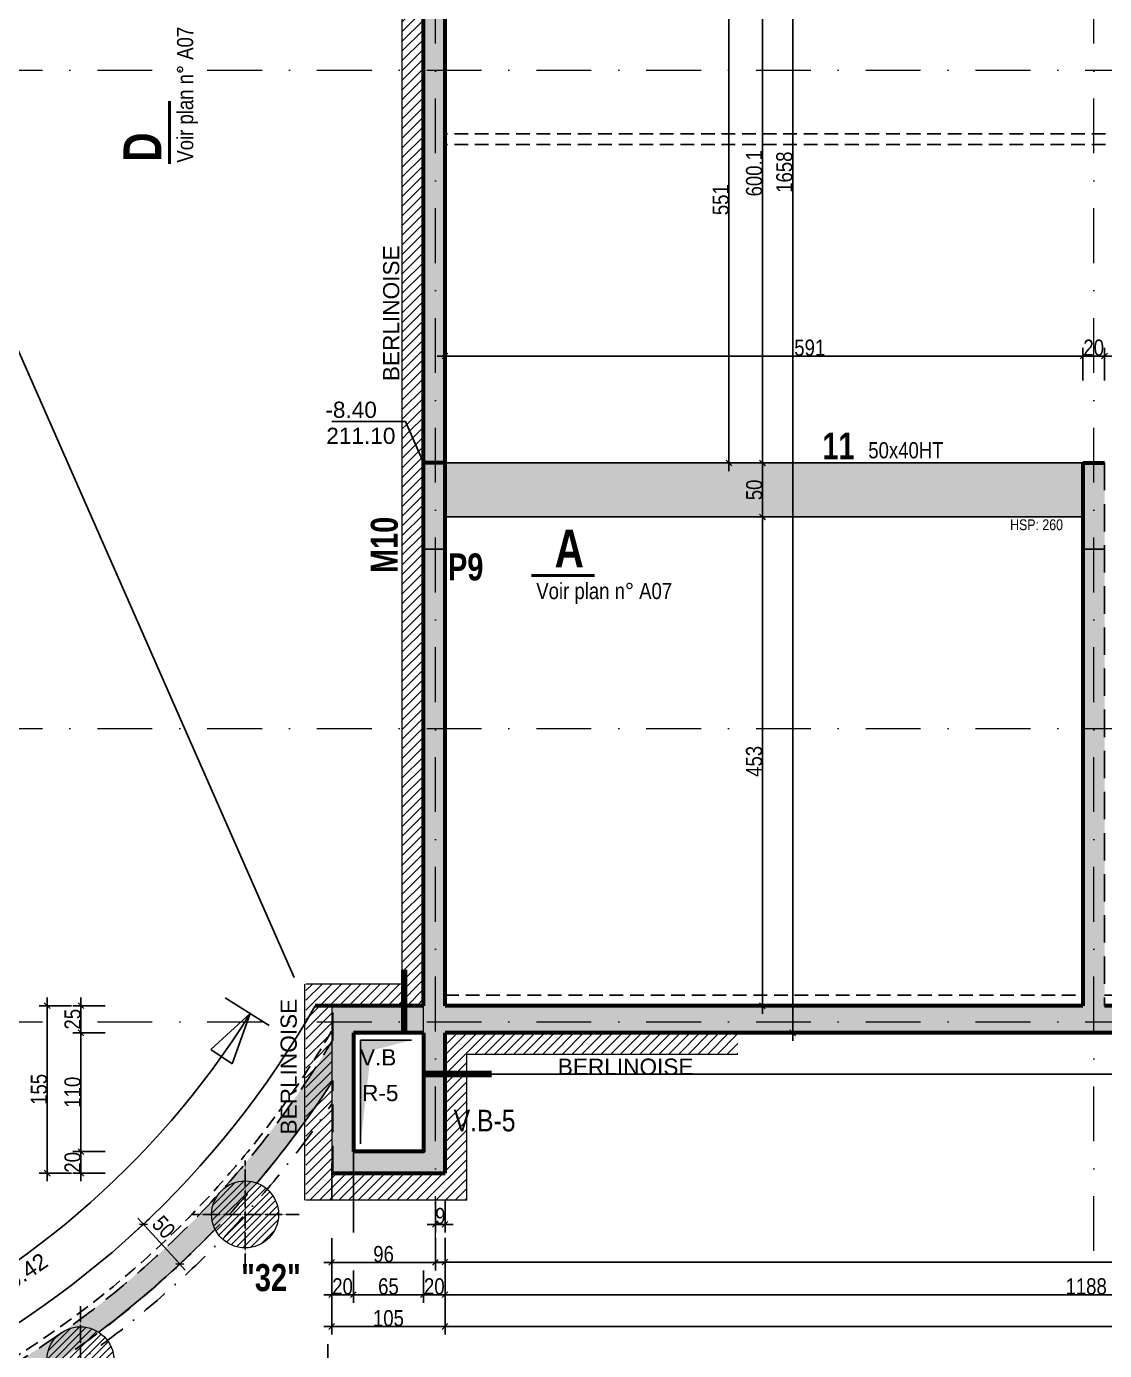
# Model space of a CAD drawing. Header units: millimetres. Extents: x 0 to 22237, y -21919 to -17719.
# Drawn here: x 16129 to 17128, y -20469 to -19243 of the extents above; entities that cross this region are included whole.
import ezdxf
from ezdxf.enums import TextEntityAlignment as Align

# ---------------------------------------------------------------- set-up
doc = ezdxf.new("R2010")
doc.units = ezdxf.units.MM
doc.linetypes.add('CACHEX2', pattern=[19.05, 12.7, -6.35])
doc.linetypes.add('TIRETPTX2', pattern=[50.8, 25.4, -12.7, 0, -12.7])
for name, color, linetype in [('01_cote_gen', 4, 'Continuous'), ('01_linteaux', 2, 'Continuous'), ('01_murs_sup', 2, 'CACHEX2'), ('01_poch_BN', 9, 'Continuous'), ('01_poch_murs', 253, 'Continuous'), ('01_poch_poteaux', 250, 'Continuous'), ('01_texte', 230, 'Continuous'), ('AA_COTES', 2, 'Continuous')]:
    doc.layers.add(name, color=color, linetype=linetype)
for name, color, linetype, lineweight in [('01_murs_coup', 5, 'Continuous', 60), ('01_PIEUX', 5, 'Continuous', 60), ('01_tram_axes', 2, 'TIRETPTX2', 9)]:
    doc.layers.add(name, color=color, linetype=linetype, lineweight=lineweight)
doc.styles.add('ARIAL NA', font='ARIALN.TTF')
doc.styles.add('impact', font='impact.ttf')
doc.styles.add('MATTE_TXT', font='arial.ttf')
doc.styles.add('STYLE2', font='ARIALN.TTF')
doc.dimstyles.new('JB50', dxfattribs={"dimscale": 0.1, "dimtxt": 150, "dimasz": 15, "dimexe": 0.1, "dimexo": 0.1, "dimgap": 0.09, "dimtad": 1, "dimdec": 1, "dimdsep": 46, "dimtxsty": 'STYLE2', "dimblk1": 'BOND_G', "dimblk2": 'BOND_D', "dimsah": 1, "dimcen": 1.5, "dimdle": 0.01, "dimse1": 1, "dimse2": 1, "dimclrd": 4, "dimclre": 2, "dimclrt": 6, "dimazin": 2, "dimtfac": 2.333333, "dimtdec": 1, "dimtix": 1, "dimtmove": 2, "dimatfit": 3, "dimldrblk": 'BOND_G', "dimfxl": 1, "dimtolj": 1, "dimtzin": 0, "dimarcsym": 0})
doc.dimstyles.new('JB50res', dxfattribs={"dimscale": 0.1, "dimtxt": 120, "dimasz": 12, "dimexe": 0.1, "dimexo": 0.1, "dimgap": 0.09, "dimtad": 1, "dimdec": 1, "dimdsep": 46, "dimtxsty": 'STYLE2', "dimblk1": 'BOND_G', "dimblk2": 'BOND_D', "dimsah": 1, "dimcen": 1.5, "dimdle": 0.01, "dimse1": 1, "dimse2": 1, "dimclrd": 4, "dimclre": 2, "dimclrt": 6, "dimazin": 2, "dimtfac": 2.333333, "dimtdec": 1, "dimtix": 1, "dimtmove": 2, "dimatfit": 3, "dimldrblk": 'BOND_G', "dimfxl": 1, "dimtolj": 1, "dimtzin": 0, "dimarcsym": 0})
pattern_1 = [(45, (-1591.7745, -2590.008), (-4.490128, 4.490128), [])]

# ---------------------------------------------------------------- blocks, each defined once
blk = doc.blocks.new('BOND_G')
at = {"layer": 'AA_COTES', "color": 0}
for p, q in [((0, -5), (0, 15)), ((5, 0), (-5, 0)), ((1.77, 1.77), (-1.77, -1.77))]:
    blk.add_line(p, q, dxfattribs=at)
blk = doc.blocks.new('BOND_D')
at = {"layer": 'AA_COTES', "color": 0}
for p, q in [((5, 0), (-5, 0)), ((-1.77, -1.77), (1.77, 1.77)), ((0, 5), (0, -15))]:
    blk.add_line(p, q, dxfattribs=at)
blk = doc.blocks.new('*D1622')
at = {"layer": '01_cote_gen', "color": 4, "lineweight": -2, "transparency": 16777216}
blk.add_line((16179.8, -20283.5), (16179.8, -20176.5), dxfattribs=at)
at = {"layer": 'Defpoints', "color": 0, "transparency": 16777216}
for p in [(16179.8, -20175), (16250.6, -20175), (16202.3, -20285)]:
    blk.add_point(p, dxfattribs=at)
at = {"layer": '01_cote_gen', "color": 4, "lineweight": -2, "transparency": 16777216, "xscale": 1.5, "yscale": 1.5, "zscale": 1.5}
for name, p, rotation in [('BOND_D', (16179.8, -20175), 90), ('BOND_G', (16179.8, -20285), 270)]:
    blk.add_blockref(name, p, dxfattribs=dict(at, rotation=rotation))
at = {"layer": '01_cote_gen', "color": 6, "transparency": 16777216, "insert": (16172.1, -20230), "char_height": 15, "attachment_point": 5, "rotation": 90, "style": 'STYLE2'}
blk.add_mtext('\\A1;110', dxfattribs=at)
blk = doc.blocks.new('*D1623')
at = {"layer": '01_cote_gen', "color": 4, "lineweight": -2, "transparency": 16777216}
blk.add_line((16179.8, -20173.5), (16179.8, -20151.4), dxfattribs=at)
at = {"layer": 'Defpoints', "color": 0, "transparency": 16777216}
for p in [(16179.8, -20149.9), (16218.1, -20149.9), (16250.6, -20175)]:
    blk.add_point(p, dxfattribs=at)
at = {"layer": '01_cote_gen', "color": 4, "lineweight": -2, "transparency": 16777216, "xscale": 1.5, "yscale": 1.5, "zscale": 1.5}
for name, p, rotation in [('BOND_D', (16179.8, -20149.9), 90), ('BOND_G', (16179.8, -20175), 270)]:
    blk.add_blockref(name, p, dxfattribs=dict(at, rotation=rotation))
at = {"layer": '01_cote_gen', "color": 6, "transparency": 16777216, "insert": (16172.1, -20162.4), "char_height": 15, "attachment_point": 5, "rotation": 90, "style": 'STYLE2'}
blk.add_mtext('\\A1;25', dxfattribs=at)
blk = doc.blocks.new('*D1748')
at = {"layer": '01_cote_gen', "color": 4, "lineweight": -2, "transparency": 16777216}
blk.add_line((15943, -20173.5), (15943, -18518.5), dxfattribs=at)
at = {"layer": 'Defpoints', "color": 0, "transparency": 16777216}
for p in [(15943, -18517), (16474, -18517), (16371.8, -20175)]:
    blk.add_point(p, dxfattribs=at)
at = {"layer": '01_cote_gen', "color": 4, "lineweight": -2, "transparency": 16777216, "xscale": 1.5, "yscale": 1.5, "zscale": 1.5}
for name, p, rotation in [('BOND_D', (15943, -18517), 90), ('BOND_G', (15943, -20175), 270)]:
    blk.add_blockref(name, p, dxfattribs=dict(at, rotation=rotation))
at = {"layer": '01_cote_gen', "color": 6, "transparency": 16777216, "insert": (15935.3, -19346), "char_height": 15, "attachment_point": 5, "rotation": 90, "style": 'STYLE2'}
blk.add_mtext('\\A1;1658', dxfattribs=at)
blk = doc.blocks.new('*D1660')
at = {"layer": '01_cote_gen', "color": 4, "lineweight": -2, "transparency": 16777216}
blk.add_line((16518.7, -19548), (17106.7, -19548), dxfattribs=at)
at = {"layer": 'Defpoints', "color": 0, "transparency": 16777216}
for p in [(17108.2, -19548), (16517.2, -19562.3), (17108.2, -19647)]:
    blk.add_point(p, dxfattribs=at)
at = {"layer": '01_cote_gen', "color": 4, "lineweight": -2, "transparency": 16777216, "xscale": 1.5, "yscale": 1.5, "zscale": 1.5, "rotation": 180}
blk.add_blockref('BOND_G', (16517.2, -19548), dxfattribs=at)
at = {"layer": '01_cote_gen', "color": 4, "lineweight": -2, "transparency": 16777216, "xscale": 1.5, "yscale": 1.5, "zscale": 1.5}
blk.add_blockref('BOND_D', (17108.2, -19548), dxfattribs=at)
at = {"layer": '01_cote_gen', "color": 6, "transparency": 16777216, "insert": (16855.1, -19540.3), "char_height": 15, "attachment_point": 5, "style": 'STYLE2'}
blk.add_mtext('\\A1;591', dxfattribs=at)
blk = doc.blocks.new('*D1577')
at = {"layer": '01_cote_gen', "color": 4, "lineweight": -2, "transparency": 16777216}
blk.add_line((17109.7, -19548), (17126.7, -19548), dxfattribs=at)
at = {"layer": 'Defpoints', "color": 0, "transparency": 16777216}
for p in [(17128.2, -19548), (17108.2, -19570.5), (17128.2, -19570.5)]:
    blk.add_point(p, dxfattribs=at)
at = {"layer": '01_cote_gen', "color": 4, "lineweight": -2, "transparency": 16777216, "xscale": 1.5, "yscale": 1.5, "zscale": 1.5, "rotation": 180}
blk.add_blockref('BOND_G', (17108.2, -19548), dxfattribs=at)
at = {"layer": '01_cote_gen', "color": 4, "lineweight": -2, "transparency": 16777216, "xscale": 1.5, "yscale": 1.5, "zscale": 1.5}
blk.add_blockref('BOND_D', (17128.2, -19548), dxfattribs=at)
at = {"layer": '01_cote_gen', "color": 6, "transparency": 16777216, "insert": (17118.2, -19540.3), "char_height": 15, "attachment_point": 5, "style": 'STYLE2'}
blk.add_mtext('\\A1;20', dxfattribs=at)
blk = doc.blocks.new('*D1578')
at = {"layer": '01_cote_gen', "color": 4, "lineweight": -2, "transparency": 16777216}
blk.add_line((17129.7, -19548), (17683.7, -19548), dxfattribs=at)
at = {"layer": 'Defpoints', "color": 0, "transparency": 16777216}
for p in [(17685.2, -19548), (17128.2, -19570.5), (17685.2, -19570.5)]:
    blk.add_point(p, dxfattribs=at)
at = {"layer": '01_cote_gen', "color": 4, "lineweight": -2, "transparency": 16777216, "xscale": 1.5, "yscale": 1.5, "zscale": 1.5, "rotation": 180}
blk.add_blockref('BOND_G', (17128.2, -19548), dxfattribs=at)
at = {"layer": '01_cote_gen', "color": 4, "lineweight": -2, "transparency": 16777216, "xscale": 1.5, "yscale": 1.5, "zscale": 1.5}
blk.add_blockref('BOND_D', (17685.2, -19548), dxfattribs=at)
at = {"layer": '01_cote_gen', "color": 6, "transparency": 16777216, "insert": (17406.7, -19540.4), "char_height": 15, "attachment_point": 5, "style": 'STYLE2'}
blk.add_mtext('\\A1;557', dxfattribs=at)
blk = doc.blocks.new('*D1579')
at = {"layer": '01_cote_gen', "color": 4, "lineweight": -2, "transparency": 16777216}
blk.add_line((16515.7, -20352.5), (16509.7, -20352.5), dxfattribs=at)
at = {"layer": 'Defpoints', "color": 0, "transparency": 16777216}
for p in [(16508.2, -20254.2), (16517.2, -20254.2), (16508.2, -20352.5)]:
    blk.add_point(p, dxfattribs=at)
at = {"layer": '01_cote_gen', "color": 4, "lineweight": -2, "transparency": 16777216, "xscale": 1.5, "yscale": 1.5, "zscale": 1.5, "rotation": 180}
blk.add_blockref('BOND_D', (16508.2, -20352.5), dxfattribs=at)
at = {"layer": '01_cote_gen', "color": 4, "lineweight": -2, "transparency": 16777216, "xscale": 1.5, "yscale": 1.5, "zscale": 1.5}
blk.add_blockref('BOND_G', (16517.2, -20352.5), dxfattribs=at)
at = {"layer": '01_cote_gen', "color": 6, "transparency": 16777216, "insert": (16512.7, -20344.8), "char_height": 15, "attachment_point": 5, "style": 'STYLE2'}
blk.add_mtext('\\A1;9', dxfattribs=at)
blk = doc.blocks.new('*D1580')
at = {"layer": '01_cote_gen', "color": 4, "lineweight": -2, "transparency": 16777216}
blk.add_line((16506.7, -20387.7), (16413.7, -20387.7), dxfattribs=at)
at = {"layer": 'Defpoints', "color": 0, "transparency": 16777216}
for p in [(16412.2, -20289.4), (16508.2, -20289.4), (16412.2, -20387.7)]:
    blk.add_point(p, dxfattribs=at)
at = {"layer": '01_cote_gen', "color": 4, "lineweight": -2, "transparency": 16777216, "xscale": 1.5, "yscale": 1.5, "zscale": 1.5, "rotation": 180}
blk.add_blockref('BOND_D', (16412.2, -20387.7), dxfattribs=at)
at = {"layer": '01_cote_gen', "color": 4, "lineweight": -2, "transparency": 16777216, "xscale": 1.5, "yscale": 1.5, "zscale": 1.5}
blk.add_blockref('BOND_G', (16508.2, -20387.7), dxfattribs=at)
at = {"layer": '01_cote_gen', "color": 6, "transparency": 16777216, "insert": (16460.2, -20380.1), "char_height": 15, "attachment_point": 5, "style": 'STYLE2'}
blk.add_mtext('\\A1;96', dxfattribs=at)
blk = doc.blocks.new('*D1581')
at = {"layer": '01_cote_gen', "color": 4, "lineweight": -2, "transparency": 16777216}
blk.add_line((16515.7, -20447.1), (16413.7, -20447.1), dxfattribs=at)
at = {"layer": 'Defpoints', "color": 0, "transparency": 16777216}
for p in [(16412.2, -20374), (16517.2, -20371.5), (16412.2, -20447.1)]:
    blk.add_point(p, dxfattribs=at)
at = {"layer": '01_cote_gen', "color": 4, "lineweight": -2, "transparency": 16777216, "xscale": 1.5, "yscale": 1.5, "zscale": 1.5, "rotation": 180}
blk.add_blockref('BOND_D', (16412.2, -20447.1), dxfattribs=at)
at = {"layer": '01_cote_gen', "color": 4, "lineweight": -2, "transparency": 16777216, "xscale": 1.5, "yscale": 1.5, "zscale": 1.5}
blk.add_blockref('BOND_G', (16517.2, -20447.1), dxfattribs=at)
at = {"layer": '01_cote_gen', "color": 6, "transparency": 16777216, "insert": (16464.7, -20439.5), "char_height": 15, "attachment_point": 5, "style": 'STYLE2'}
blk.add_mtext('\\A1;105', dxfattribs=at)
blk = doc.blocks.new('*D1582')
at = {"layer": '01_cote_gen', "color": 4, "lineweight": -2, "transparency": 16777216}
blk.add_line((16515.7, -20417.6), (16498.7, -20417.6), dxfattribs=at)
at = {"layer": 'Defpoints', "color": 0, "transparency": 16777216}
for p in [(16497.2, -20289.4), (16517.2, -20289.4), (16497.2, -20417.6)]:
    blk.add_point(p, dxfattribs=at)
at = {"layer": '01_cote_gen', "color": 4, "lineweight": -2, "transparency": 16777216, "xscale": 1.5, "yscale": 1.5, "zscale": 1.5, "rotation": 180}
blk.add_blockref('BOND_D', (16497.2, -20417.6), dxfattribs=at)
at = {"layer": '01_cote_gen', "color": 4, "lineweight": -2, "transparency": 16777216, "xscale": 1.5, "yscale": 1.5, "zscale": 1.5}
blk.add_blockref('BOND_G', (16517.2, -20417.6), dxfattribs=at)
at = {"layer": '01_cote_gen', "color": 6, "transparency": 16777216, "insert": (16507.2, -20410), "char_height": 15, "attachment_point": 5, "style": 'STYLE2'}
blk.add_mtext('\\A1;20', dxfattribs=at)
blk = doc.blocks.new('*D1583')
at = {"layer": '01_cote_gen', "color": 4, "lineweight": -2, "transparency": 16777216}
blk.add_line((16495.7, -20417.6), (16433.7, -20417.6), dxfattribs=at)
at = {"layer": 'Defpoints', "color": 0, "transparency": 16777216}
for p in [(16432.2, -20296.6), (16497.2, -20296.6), (16432.2, -20417.6)]:
    blk.add_point(p, dxfattribs=at)
at = {"layer": '01_cote_gen', "color": 4, "lineweight": -2, "transparency": 16777216, "xscale": 1.5, "yscale": 1.5, "zscale": 1.5, "rotation": 180}
blk.add_blockref('BOND_D', (16432.2, -20417.6), dxfattribs=at)
at = {"layer": '01_cote_gen', "color": 4, "lineweight": -2, "transparency": 16777216, "xscale": 1.5, "yscale": 1.5, "zscale": 1.5}
blk.add_blockref('BOND_G', (16497.2, -20417.6), dxfattribs=at)
at = {"layer": '01_cote_gen', "color": 6, "transparency": 16777216, "insert": (16464.7, -20410), "char_height": 15, "attachment_point": 5, "style": 'STYLE2'}
blk.add_mtext('\\A1;65', dxfattribs=at)
blk = doc.blocks.new('*D1584')
at = {"layer": '01_cote_gen', "color": 4, "lineweight": -2, "transparency": 16777216}
blk.add_line((16430.7, -20417.6), (16413.7, -20417.6), dxfattribs=at)
at = {"layer": 'Defpoints', "color": 0, "transparency": 16777216}
for p in [(16412.2, -20289.4), (16432.2, -20303.6), (16412.2, -20417.6)]:
    blk.add_point(p, dxfattribs=at)
at = {"layer": '01_cote_gen', "color": 4, "lineweight": -2, "transparency": 16777216, "xscale": 1.5, "yscale": 1.5, "zscale": 1.5, "rotation": 180}
blk.add_blockref('BOND_D', (16412.2, -20417.6), dxfattribs=at)
at = {"layer": '01_cote_gen', "color": 4, "lineweight": -2, "transparency": 16777216, "xscale": 1.5, "yscale": 1.5, "zscale": 1.5}
blk.add_blockref('BOND_G', (16432.2, -20417.6), dxfattribs=at)
at = {"layer": '01_cote_gen', "color": 6, "transparency": 16777216, "insert": (16422.2, -20410), "char_height": 15, "attachment_point": 5, "style": 'STYLE2'}
blk.add_mtext('\\A1;20', dxfattribs=at)
blk = doc.blocks.new('*D1589')
at = {"layer": '01_cote_gen', "color": 4, "lineweight": -2, "transparency": 16777216}
blk.add_line((18464.7, -20387.4), (16518.7, -20387.4), dxfattribs=at)
at = {"layer": 'Defpoints', "color": 0, "transparency": 16777216}
for p in [(16517.2, -20387.4), (16517.2, -20394.9), (18466.2, -20394.9)]:
    blk.add_point(p, dxfattribs=at)
at = {"layer": '01_cote_gen', "color": 4, "lineweight": -2, "transparency": 16777216, "xscale": 1.5, "yscale": 1.5, "zscale": 1.5, "rotation": 180}
blk.add_blockref('BOND_D', (16517.2, -20387.4), dxfattribs=at)
at = {"layer": '01_cote_gen', "color": 4, "lineweight": -2, "transparency": 16777216, "xscale": 1.5, "yscale": 1.5, "zscale": 1.5}
blk.add_blockref('BOND_G', (18466.2, -20387.4), dxfattribs=at)
at = {"layer": '01_cote_gen', "color": 6, "transparency": 16777216, "insert": (17491.7, -20379.7), "char_height": 15, "attachment_point": 5, "style": 'STYLE2'}
blk.add_mtext('\\A1;1949', dxfattribs=at)
blk = doc.blocks.new('*D1607')
at = {"layer": '01_cote_gen', "color": 4, "lineweight": -2, "transparency": 16777216}
blk.add_line((17703.7, -20417.6), (16518.7, -20417.6), dxfattribs=at)
at = {"layer": 'Defpoints', "color": 0, "transparency": 16777216}
for p in [(16517.2, -20289.4), (17705.2, -20395.1), (16517.2, -20417.6)]:
    blk.add_point(p, dxfattribs=at)
at = {"layer": '01_cote_gen', "color": 4, "lineweight": -2, "transparency": 16777216, "xscale": 1.5, "yscale": 1.5, "zscale": 1.5, "rotation": 180}
blk.add_blockref('BOND_D', (16517.2, -20417.6), dxfattribs=at)
at = {"layer": '01_cote_gen', "color": 4, "lineweight": -2, "transparency": 16777216, "xscale": 1.5, "yscale": 1.5, "zscale": 1.5}
blk.add_blockref('BOND_G', (17705.2, -20417.6), dxfattribs=at)
at = {"layer": '01_cote_gen', "color": 6, "transparency": 16777216, "insert": (17111.2, -20410), "char_height": 15, "attachment_point": 5, "style": 'STYLE2'}
blk.add_mtext('\\A1;1188', dxfattribs=at)
blk = doc.blocks.new('*D1608')
at = {"layer": '01_cote_gen', "color": 4, "lineweight": -2, "transparency": 16777216}
blk.add_line((19922.2, -20447.1), (16518.7, -20447.1), dxfattribs=at)
at = {"layer": 'Defpoints', "color": 0, "transparency": 16777216}
for p in [(16517.2, -20425.1), (16517.2, -20447.1), (19923.7, -20469.1)]:
    blk.add_point(p, dxfattribs=at)
at = {"layer": '01_cote_gen', "color": 4, "lineweight": -2, "transparency": 16777216, "xscale": 1.5, "yscale": 1.5, "zscale": 1.5, "rotation": 180}
blk.add_blockref('BOND_D', (16517.2, -20447.1), dxfattribs=at)
at = {"layer": '01_cote_gen', "color": 4, "lineweight": -2, "transparency": 16777216, "xscale": 1.5, "yscale": 1.5, "zscale": 1.5}
blk.add_blockref('BOND_G', (19923.7, -20447.1), dxfattribs=at)
at = {"layer": '01_cote_gen', "color": 6, "transparency": 16777216, "insert": (18220.5, -20439.5), "char_height": 15, "attachment_point": 5, "style": 'STYLE2'}
blk.add_mtext('\\A1;3406.5', dxfattribs=at)
blk = doc.blocks.new('*D1681')
at = {"layer": '01_cote_gen', "color": 4, "lineweight": -2, "transparency": 16777216}
blk.add_line((16780.2, -19097.4), (16780.2, -19645.5), dxfattribs=at)
at = {"layer": 'Defpoints', "color": 0, "transparency": 16777216}
for p in [(16756.5, -19095.9), (16757.7, -19647), (16780.2, -19647)]:
    blk.add_point(p, dxfattribs=at)
at = {"layer": '01_cote_gen', "color": 4, "lineweight": -2, "transparency": 16777216, "xscale": 1.5, "yscale": 1.5, "zscale": 1.5}
for name, p, rotation in [('BOND_G', (16780.2, -19095.9), 90), ('BOND_D', (16780.2, -19647), 270)]:
    blk.add_blockref(name, p, dxfattribs=dict(at, rotation=rotation))
at = {"layer": '01_cote_gen', "color": 6, "transparency": 16777216, "insert": (16772.6, -19403.1), "char_height": 15, "attachment_point": 5, "rotation": 90, "style": 'STYLE2'}
blk.add_mtext('\\A1;551', dxfattribs=at)
blk = doc.blocks.new('*D1684')
at = {"layer": '01_cote_gen', "color": 4, "lineweight": -2, "transparency": 16777216}
blk.add_line((16811.2, -19048.4), (16811.2, -19645.5), dxfattribs=at)
at = {"layer": 'Defpoints', "color": 0, "transparency": 16777216}
for p in [(16848.3, -19046.9), (16811.2, -19647), (16812.7, -19647)]:
    blk.add_point(p, dxfattribs=at)
at = {"layer": '01_cote_gen', "color": 4, "lineweight": -2, "transparency": 16777216, "xscale": 1.5, "yscale": 1.5, "zscale": 1.5}
for name, p, rotation in [('BOND_G', (16811.2, -19046.9), 90), ('BOND_D', (16811.2, -19647), 270)]:
    blk.add_blockref(name, p, dxfattribs=dict(at, rotation=rotation))
at = {"layer": '01_cote_gen', "color": 6, "transparency": 16777216, "insert": (16803.6, -19378.6), "char_height": 15, "attachment_point": 5, "rotation": 90, "style": 'STYLE2'}
blk.add_mtext('\\A1;600.1', dxfattribs=at)
blk = doc.blocks.new('*D1685')
at = {"layer": '01_cote_gen', "color": 4, "lineweight": -2, "transparency": 16777216}
blk.add_line((16811.3, -19648.5), (16811.3, -19695.5), dxfattribs=at)
at = {"layer": 'Defpoints', "color": 0, "transparency": 16777216}
for p in [(16835.1, -19647), (16811.3, -19697), (16835.1, -19697)]:
    blk.add_point(p, dxfattribs=at)
at = {"layer": '01_cote_gen', "color": 4, "lineweight": -2, "transparency": 16777216, "xscale": 1.5, "yscale": 1.5, "zscale": 1.5}
for name, p, rotation in [('BOND_G', (16811.3, -19647), 90), ('BOND_D', (16811.3, -19697), 270)]:
    blk.add_blockref(name, p, dxfattribs=dict(at, rotation=rotation))
at = {"layer": '01_cote_gen', "color": 6, "transparency": 16777216, "insert": (16803.7, -19672), "char_height": 15, "attachment_point": 5, "rotation": 90, "style": 'STYLE2'}
blk.add_mtext('\\A1;50', dxfattribs=at)
blk = doc.blocks.new('*D1686')
at = {"layer": '01_cote_gen', "color": 4, "lineweight": -2, "transparency": 16777216}
blk.add_line((16811.2, -19698.5), (16811.2, -20148.5), dxfattribs=at)
at = {"layer": 'Defpoints', "color": 0, "transparency": 16777216}
for p in [(16839.6, -19697), (16811.2, -20150), (16814, -20150)]:
    blk.add_point(p, dxfattribs=at)
at = {"layer": '01_cote_gen', "color": 4, "lineweight": -2, "transparency": 16777216, "xscale": 1.5, "yscale": 1.5, "zscale": 1.5}
for name, p, rotation in [('BOND_G', (16811.2, -19697), 90), ('BOND_D', (16811.2, -20150), 270)]:
    blk.add_blockref(name, p, dxfattribs=dict(at, rotation=rotation))
at = {"layer": '01_cote_gen', "color": 6, "transparency": 16777216, "insert": (16803.6, -19923.5), "char_height": 15, "attachment_point": 5, "rotation": 90, "style": 'STYLE2'}
blk.add_mtext('\\A1;453', dxfattribs=at)
blk = doc.blocks.new('*D1687')
at = {"layer": '01_cote_gen', "color": 4, "lineweight": -2, "transparency": 16777216}
blk.add_line((16839.3, -18518.5), (16839.3, -20173.5), dxfattribs=at)
at = {"layer": 'Defpoints', "color": 0, "transparency": 16777216}
for p in [(16855.6, -18517), (16802.2, -20175), (16839.3, -20175)]:
    blk.add_point(p, dxfattribs=at)
at = {"layer": '01_cote_gen', "color": 4, "lineweight": -2, "transparency": 16777216, "xscale": 1.5, "yscale": 1.5, "zscale": 1.5}
for name, p, rotation in [('BOND_G', (16839.3, -18517), 90), ('BOND_D', (16839.3, -20175), 270)]:
    blk.add_blockref(name, p, dxfattribs=dict(at, rotation=rotation))
at = {"layer": '01_cote_gen', "color": 6, "transparency": 16777216, "insert": (16831.6, -19377.6), "char_height": 15, "attachment_point": 5, "rotation": 90, "style": 'STYLE2'}
blk.add_mtext('\\A1;1658', dxfattribs=at)
blk = doc.blocks.new('*D1757')
at = {"layer": '01_cote_gen', "color": 4, "lineweight": -2, "transparency": 16777216}
blk.add_line((16148.5, -20303.5), (16148.5, -20151.4), dxfattribs=at)
at = {"layer": 'Defpoints', "color": 0, "transparency": 16777216}
for p in [(16148.5, -20149.9), (16412.2, -20149.9), (16412.2, -20305)]:
    blk.add_point(p, dxfattribs=at)
at = {"layer": '01_cote_gen', "color": 4, "lineweight": -2, "transparency": 16777216, "xscale": 1.5, "yscale": 1.5, "zscale": 1.5}
for name, p, rotation in [('BOND_D', (16148.5, -20149.9), 90), ('BOND_G', (16148.5, -20305), 270)]:
    blk.add_blockref(name, p, dxfattribs=dict(at, rotation=rotation))
at = {"layer": '01_cote_gen', "color": 6, "transparency": 16777216, "insert": (16140.9, -20227.4), "char_height": 15, "attachment_point": 5, "rotation": 90, "style": 'STYLE2'}
blk.add_mtext('\\A1;155', dxfattribs=at)
blk = doc.blocks.new('*D1758')
at = {"layer": '01_cote_gen', "color": 4, "lineweight": -2, "transparency": 16777216}
blk.add_line((16179.8, -20303.5), (16179.8, -20286.5), dxfattribs=at)
at = {"layer": 'Defpoints', "color": 0, "transparency": 16777216}
for p in [(16179.8, -20285), (16464.7, -20285), (16464.7, -20305)]:
    blk.add_point(p, dxfattribs=at)
at = {"layer": '01_cote_gen', "color": 4, "lineweight": -2, "transparency": 16777216, "xscale": 1.5, "yscale": 1.5, "zscale": 1.5}
for name, p, rotation in [('BOND_D', (16179.8, -20285), 90), ('BOND_G', (16179.8, -20305), 270)]:
    blk.add_blockref(name, p, dxfattribs=dict(at, rotation=rotation))
at = {"layer": '01_cote_gen', "color": 6, "transparency": 16777216, "insert": (16172.1, -20295), "char_height": 15, "attachment_point": 5, "rotation": 90, "style": 'STYLE2'}
blk.add_mtext('\\A1;20', dxfattribs=at)
blk = doc.blocks.new('*D1936')
at = {"layer": '01_cote_gen', "color": 4, "lineweight": -2, "ltscale": 3, "transparency": 16777216}
blk.add_line((16238.7, -20353.4), (16270.4, -20388.1), dxfattribs=at)
at = {"layer": 'Defpoints', "color": 0, "ltscale": 3, "transparency": 16777216}
for p in [(16228.8, -20360.5), (16262.5, -20397.4), (16271.4, -20389.2)]:
    blk.add_point(p, dxfattribs=at)
at = {"layer": '01_cote_gen', "color": 4, "lineweight": -2, "ltscale": 3, "transparency": 16777216, "xscale": 1.5, "yscale": 1.5, "zscale": 1.5}
for name, p, rotation in [('BOND_G', (16237.7, -20352.3), 132.3979112276313), ('BOND_D', (16271.4, -20389.2), 312.3979112276313)]:
    blk.add_blockref(name, p, dxfattribs=dict(at, rotation=rotation))
at = {"layer": '01_cote_gen', "color": 6, "ltscale": 3, "transparency": 16777216, "insert": (16256.5, -20355), "char_height": 15, "attachment_point": 5, "rotation": 312.3979, "style": 'STYLE2'}
blk.add_mtext('\\A1;50', dxfattribs=at)
blk = doc.blocks.new('*D3408')
at = {"layer": '01_cote_gen', "color": 4, "lineweight": -2, "ltscale": 0.1, "transparency": 16777216}
blk.add_line((20795.6, -19312.1), (20795.6, -19339.7), dxfattribs=at)
at = {"layer": 'Defpoints', "color": 0, "ltscale": 0.1, "transparency": 16777216}
for p in [(20716.7, -19310.9), (0, -19340.9), (20795.6, -19340.9)]:
    blk.add_point(p, dxfattribs=at)
at = {"layer": '01_cote_gen', "color": 4, "lineweight": -2, "ltscale": 0.1, "transparency": 16777216, "xscale": 1.2, "yscale": 1.2, "zscale": 1.2}
for name, p, rotation in [('BOND_G', (20795.6, -19310.9), 90), ('BOND_D', (20795.6, -19340.9), 270)]:
    blk.add_blockref(name, p, dxfattribs=dict(at, rotation=rotation))
at = {"layer": '01_cote_gen', "color": 6, "ltscale": 0.1, "transparency": 16777216, "insert": (20789.5, -19325.9), "char_height": 12, "attachment_point": 5, "rotation": 90, "style": 'STYLE2'}
blk.add_mtext('\\A1;30', dxfattribs=at)

msp = doc.modelspace()

# ---------------------------------------------------------------- hatches: boundary and pattern name
at = {"layer": '01_murs_sup'}
h = msp.add_hatch(dxfattribs=at)
h.set_pattern_fill('DASH', color=256, scale=2.5, angle=135)
h.set_pattern_definition([(135, (-53.299, 4582.9386), (-11.2253202, 9e-16), [7.9375, -7.9375])])
h.paths.add_polyline_path([(16702.22, -17921.97), (16121.62, -17921.97, 0.3086562), (14990.88, -18752.71), (14784.2, -19435.8, 0.8815934), (16413.22, -20219.3), (16413.22, -20305), (16517.22, -20305), (16517.22, -20174.96), (17705.22, -20174.96), (17705.22, -19646.96), (17685.22, -19646.96), (17685.22, -20149.96), (17128.22, -20149.96), (17128.22, -19646.96), (17108.22, -19646.96), (17108.22, -20149.96), (16517.22, -20149.96), (16517.22, -19646.98), (16497.22, -19646.98), (16497.22, -20149.96), (16413.22, -20149.96), (16413.22, -20181.42, -0.8977307), (14803.26, -19441.87), (15009.9, -18758.93, -0.3084793), (16121.97, -17941.97), (16702.22, -17941.97)])
h.paths.add_polyline_path([(16497.22, -20175), (16497.22, -20285), (16433.22, -20285), (16433.22, -20175)], flags=16)
at = {"layer": '01_poch_BN'}
h = msp.add_hatch(color=256, dxfattribs=at)
h.dxf.hatch_style = 1
h.paths.add_polyline_path([(17108.22, -19646.96), (16517.22, -19646.96), (16517.22, -19696.96), (17108.22, -19696.96)])
at = {"layer": '01_poch_murs'}
h = msp.add_hatch(color=256, dxfattribs=at)
h.dxf.hatch_style = 1
h.paths.add_polyline_path([(16508.22, -19134.96), (16517.23, -19134.96), (16517.23, -19095.92), (16508.22, -19095.92)])
h.paths.add_polyline_path([(16497.23, -19095.92), (16508.22, -19095.92), (16508.22, -19134.96), (16497.23, -19134.96)])
h.paths.add_polyline_path([(16517.22, -19215.92), (16508.22, -19215.92), (16508.22, -19134.96), (16517.23, -19134.96)])
h.paths.add_polyline_path([(16497.23, -19134.96), (16508.22, -19134.96), (16508.22, -19215.92), (16497.22, -19215.92)])
h.paths.add_polyline_path([(16340.22, -18711.96), (16340.22, -18729.96), (16332.22, -18729.96), (16332.22, -19077.92), (16497.23, -19077.92), (16497.23, -18839.96), (16517.23, -18839.96), (16517.23, -19077.92), (16572.22, -19077.92), (16572.22, -19095.92), (16517.23, -19095.92), (16517.22, -19646.94), (16497.22, -19646.94), (16497.22, -19095.96), (16312.22, -19095.92), (16312.22, -18516.96), (17705.2, -18516.96), (17705.2, -18966.96), (17685.2, -18966.96), (17685.2, -18541.96), (17128.22, -18541.96), (17128.22, -18967.2), (17108.15, -18966.96), (17108.15, -18541.96), (16700.22, -18541.96), (16700.22, -18966.96), (16682.22, -18966.96), (16682.22, -18729.96), (16517.23, -18729.96), (16517.23, -18737.96), (16497.23, -18737.96), (16497.23, -18729.96), (16442.22, -18729.96), (16442.22, -18711.96), (16682.22, -18711.96), (16682.22, -18541.96), (16332.22, -18541.96), (16332.22, -18711.96)])
h = msp.add_hatch(dxfattribs=at)
h.set_pattern_fill('ANSI31', color=256, scale=2)
h.set_pattern_definition(pattern_1)
h.paths.add_polyline_path([(16497.22, -19095.96), (16292.22, -19115.73), (16292.22, -19115.92), (16477.22, -19115.92), (16477.22, -19132.67), (16497.22, -19132.67)])
h.paths.add_polyline_path([(16497.22, -19095.96), (16497.21, -19095.92), (16312.22, -19095.92), (16312.22, -19055.96), (16292.22, -19055.96), (16292.22, -19115.73)])
h.paths.add_polyline_path([(16497.22, -19132.67), (16477.22, -19132.67), (16477.22, -19215.92), (16497.22, -19215.92)])
h.paths.add_polyline_path([(16497.22, -19215.92), (16477.22, -19215.92), (16477.22, -19233.92), (16497.22, -19233.92)])
h.paths.add_polyline_path([(16497.22, -19233.92), (16477.22, -19233.92), (16477.22, -19280.67), (16497.22, -19280.67)])
h.paths.add_polyline_path([(16497.22, -19280.67), (16477.22, -19280.67), (16477.22, -19608.7), (16480.4, -19608.7), (16497.22, -19646.96)])
h = msp.add_hatch(dxfattribs=at)
h.set_pattern_fill('ANSI31', color=256, scale=2)
h.set_pattern_definition(pattern_1)
h.paths.add_polyline_path([(16497.22, -19646.96), (16480.4, -19608.7), (16477.22, -19608.7), (16477.22, -19751.32), (16497.22, -19751.32)])
h.paths.add_polyline_path([(16497.22, -19751.32), (16477.22, -19751.32), (16477.22, -19890.67), (16497.22, -19890.67)])
h.paths.add_polyline_path([(16497.22, -19890.67), (16477.22, -19890.67), (16477.22, -20129.92), (16388.22, -20129.92), (16388.22, -20162.67), (16412.22, -20162.67), (16412.22, -20149.92), (16497.22, -20149.92)])
edge = h.paths.add_edge_path()
edge.add_line((16412.22, -20171.55), (16412.22, -20162.67))
edge.add_line((16412.22, -20162.67), (16388.22, -20162.67))
edge.add_line((16388.22, -20162.67), (16388.22, -20211.83))
edge.add_arc((16084.39, -20003.51), 368.39, 325.56277, 332.85994)
edge = h.paths.add_edge_path()
edge.add_arc((15647.71, -19743.31), 876.29, 327.67834, 330.74437, ccw=False)
edge.add_line((16388.22, -20211.83), (16388.22, -20255.94))
edge.add_arc((16108.8, -20046.89), 348.96, 323.19803, 330.39892)
edge.add_line((16412.22, -20219.27), (16412.22, -20171.55))
h = msp.add_hatch(color=256, dxfattribs=at)
h.dxf.hatch_style = 1
h.paths.add_polyline_path([(17705.22, -19726.96), (17685.22, -19726.96), (17685.22, -20149.96), (17128.22, -20149.96), (17128.22, -19726.96), (17108.22, -19726.96), (17108.22, -20149.96), (16517.22, -20149.96), (16517.22, -19726.96), (16497.22, -19726.96), (16497.22, -20149.92), (16497.22, -20174.96), (16497.28, -20174.96), (16497.22, -20284.96), (16433.22, -20284.96), (16432.22, -20284.96), (16432.22, -20174.96), (16497.22, -20174.96), (16497.22, -20149.92), (16412.22, -20149.92), (16412.22, -20304.96), (16517.22, -20304.96), (16517.22, -20174.96), (17705.22, -20174.96)])
h = msp.add_hatch(dxfattribs=at)
h.set_pattern_fill('ANSI31', color=256, scale=2)
h.set_pattern_definition(pattern_1)
edge = h.paths.add_edge_path()
edge.add_line((16509.17, -20304.96), (16412.22, -20304.96))
edge.add_line((16412.22, -20304.96), (16412.22, -20239.24))
edge.add_arc((16117.88, -20065.19), 341.95, 322.2398, 329.40271, ccw=False)
edge.add_line((16388.22, -20274.59), (16388.22, -20329.96))
edge.add_line((16388.22, -20329.96), (16509.17, -20329.96))
edge.add_line((16509.17, -20329.96), (16509.17, -20304.96))
edge = h.paths.add_edge_path()
edge.add_line((16412.22, -20239.24), (16412.22, -20219.27))
edge.add_arc((16108.8, -20046.89), 348.96, 323.19803, 330.39892, ccw=False)
edge.add_line((16388.22, -20255.94), (16388.22, -20274.59))
edge.add_arc((16117.88, -20065.19), 341.95, 322.2398, 329.40271)
edge = h.paths.add_edge_path()
edge.add_line((16412.22, -20219.27), (16412.22, -20171.55))
edge.add_arc((16084.39, -20003.51), 368.39, 325.56277, 332.85994, ccw=False)
edge.add_line((16388.22, -20211.83), (16388.22, -20255.94))
edge.add_arc((16108.8, -20046.89), 348.96, 323.19803, 330.39892)
h.paths.add_polyline_path([(16537.22, -20194.92), (16788.4, -20194.92), (16788.4, -20174.92), (16517.22, -20174.92), (16517.22, -20304.96), (16509.17, -20304.96), (16509.17, -20329.96), (16537.22, -20329.96)])
h = msp.add_hatch(dxfattribs=at)
h.set_pattern_fill('ANSI31', color=256, scale=1.5)
h.set_pattern_definition([(45, (-1876.803, -11639.951), (-3.367596, 3.367596), [])])
h.paths.add_polyline_path([(16331.89, -20312.22, 0.4142136), (16300.89, -20343.22), (16331.89, -20343.22)])
h.paths.add_polyline_path([(16331.89, -20343.22), (16300.89, -20343.22, 0.4142136), (16331.89, -20374.22)])
h.paths.add_polyline_path([(16331.89, -20312.22), (16331.89, -20343.22), (16362.89, -20343.22, 0.4142136)])
h.paths.add_polyline_path([(16362.89, -20343.22), (16331.89, -20343.22), (16331.89, -20374.22, 0.4142136)])
h = msp.add_hatch(dxfattribs=at)
h.set_pattern_fill('ANSI31', color=256, scale=1.5)
h.set_pattern_definition([(45, (-2029.4336, -11775.0574), (-3.367596, 3.367596), [])])
h.paths.add_polyline_path([(16179.26, -20447.33, 0.4142136), (16148.26, -20478.33), (16179.26, -20478.33)])
h.paths.add_polyline_path([(16179.26, -20478.33), (16148.26, -20478.33, 0.4142136), (16179.26, -20509.33)])
h.paths.add_polyline_path([(16179.26, -20447.33), (16179.26, -20478.33), (16210.26, -20478.33, 0.4142136)])
h.paths.add_polyline_path([(16210.26, -20478.33), (16179.26, -20478.33), (16179.26, -20509.33, 0.4142136)])
at = {"layer": '01_poch_poteaux'}
h = msp.add_hatch(color=256, dxfattribs=at)
h.dxf.hatch_style = 1
h.paths.add_polyline_path([(16517.22, -19646.96), (16504.72, -19646.96), (16504.72, -19726.96), (16517.22, -19726.96)])
h.paths.add_polyline_path([(16504.72, -19646.96), (16497.22, -19646.96), (16497.22, -19726.96), (16504.72, -19726.96)])
h = msp.add_hatch(color=256, dxfattribs=at)
h.dxf.hatch_style = 1
h.paths.add_polyline_path([(17128.22, -19646.96), (17128.22, -19646.96), (17128.22, -19726.96), (17128.22, -19726.96)])
h.paths.add_polyline_path([(17128.22, -19646.96), (17108.22, -19646.96), (17108.22, -19726.96), (17128.22, -19726.96)])

# ---------------------------------------------------------------- linework, layer by layer
at = {"layer": '01_cote_gen'}
for p, q in [((16432.22, -20359.89), (16432.22, -20268.33)), ((16412.22, -20330), (16412.22, -20296.15))]:
    msp.add_line(p, q, dxfattribs=at)
at = {"layer": '01_linteaux'}
for p, q in [((17108.22, -19646.96), (16517.22, -19646.96)), ((17108.22, -19696.96), (16517.22, -19696.96))]:
    msp.add_line(p, q, dxfattribs=at)
at = {"layer": '01_linteaux', "color": 253}
for p, q in [((16438.75, -20277.98), (16438.75, -20181.8)), ((16438.75, -20181.8), (16486.09, -20181.8))]:
    msp.add_line(p, q, dxfattribs=at)
at = {"layer": '01_linteaux', "linetype": 'TIRETPTX2', "ltscale": 0.01}
for p, q in [((16331.89, -20393.22), (16331.89, -20293.22)), ((16381.89, -20343.22), (16281.89, -20343.22)), ((16179.26, -20528.33), (16179.26, -20428.33)), ((16408.62, -20463.56), (16408.62, -20619.27))]:
    msp.add_line(p, q, dxfattribs=at)
at = {"layer": '01_linteaux', "linetype": 'TIRETPTX2'}
msp.add_arc((15648.21, -19724.62), 922, 186.43891, 325.96034, dxfattribs=at)
at = {"layer": '01_linteaux', "linetype": 'CACHEX2'}
msp.add_arc((15648.21, -19724.62), 886, 190.7667, 329.57809, dxfattribs=at)
at = {"layer": '01_linteaux'}
for radius, start, end in [(861, 190.90223, 330.39894), (911, 319.67328, 326.99847), (911, 306.98025, 316.0493)]:
    msp.add_arc((15648.21, -19724.62), radius, start, end, dxfattribs=at)
at = {"layer": '01_linteaux', "color": 253}
for points in [[(16438.75, -20277.98), (16438.75, -20181.8), (16448.72, -20191.45)], [(16438.75, -20181.8), (16486.09, -20181.8), (16448.72, -20191.45)]]:
    msp.add_solid(points, dxfattribs=at)
at = {"layer": '01_murs_coup', "linetype": 'Continuous', "lineweight": 5}
for p, q in [((16477.22, -19115.92), (16477.22, -20129.92)), ((16497.22, -19215.92), (16497.22, -19646.98)), ((16497.22, -20284.96), (16497.22, -19646.96)), ((16497.22, -20284.96), (16497.22, -19646.98)), ((16387.22, -20329.96), (16387.22, -20129.92)), ((16477.22, -20129.92), (16388.22, -20129.92)), ((16412.22, -20149.92), (16412.22, -20304.96)), ((16537.22, -20329.96), (16537.22, -20194.92)), ((16788.4, -20194.92), (16537.22, -20194.92)), ((16433.22, -20284.96), (16497.22, -20284.96)), ((16433.22, -20284.96), (16497.22, -20284.96)), ((16413.22, -20304.96), (16517.22, -20304.96)), ((16413.22, -20304.96), (16517.22, -20304.96)), ((16537.22, -20329.96), (16388.22, -20329.96))]:
    msp.add_line(p, q, dxfattribs=at)
at = {"layer": '01_murs_coup'}
for p, q in [((16497.22, -19516.94), (16497.22, -19215.92)), ((16497.22, -20149.92), (16497.22, -19215.92)), ((16517.22, -19536.94), (16517.22, -19215.92)), ((16517.22, -20149.96), (16517.23, -19215.92)), ((16517.22, -19646.94), (16497.22, -19646.94)), ((17108.22, -19646.96), (17108.22, -20149.96)), ((17108.22, -19646.96), (17128.22, -19646.96)), ((17108.22, -19646.96), (17108.22, -20149.96)), ((17108.22, -19646.96), (17128.22, -19646.96)), ((16497.22, -20149.92), (16396.83, -20149.92)), ((17108.22, -20149.96), (16517.22, -20149.96)), ((17108.22, -20149.96), (16517.22, -20149.96)), ((17685.22, -20149.96), (17128.22, -20149.96)), ((17685.22, -20149.96), (17128.22, -20149.96)), ((16497.22, -20174.96), (16432.22, -20174.96)), ((16432.22, -20174.96), (16432.22, -20284.96)), ((16517.22, -20304.96), (16517.22, -20174.96)), ((16517.22, -20304.96), (16517.22, -20174.96)), ((17705.22, -20174.96), (16517.22, -20174.96)), ((16517.22, -20304.96), (16517.22, -20174.96)), ((16517.22, -20304.96), (16517.22, -20174.96)), ((17705.22, -20174.96), (16517.22, -20174.96)), ((16497.22, -20284.96), (16432.22, -20284.96)), ((16412.22, -20304.96), (16517.22, -20304.96)), ((16412.22, -20304.96), (16517.22, -20304.96)), ((16412.22, -20304.96), (16517.22, -20304.96)), ((16412.22, -20304.96), (16517.22, -20304.96)), ((16412.22, -20304.96), (16516.22, -20304.96))]:
    msp.add_line(p, q, dxfattribs=at)
msp.add_lwpolyline([(16497.22, -20174.96), (16497.22, -20284.96), (16432.22, -20284.96)], dxfattribs=at)
at = {"layer": '01_murs_sup'}
for p, q in [((19110.22, -19341.97), (16517.22, -19341.95)), ((19110.22, -19351.97), (16517.22, -19351.95)), ((16517.22, -20139.96), (17108.22, -20139.96)), ((17128.22, -20139.96), (17705.22, -20139.96))]:
    msp.add_line(p, q, dxfattribs=at)
at = {"layer": '01_murs_sup', "ltscale": 2}
for p, q in [((16497.22, -19646.98), (16517.22, -19646.98)), ((16497.22, -20149.96), (16497.22, -19646.98)), ((16517.22, -19646.98), (16517.22, -20149.96)), ((17108.22, -20149.96), (17108.22, -19646.96)), ((17108.22, -19646.96), (17128.22, -19646.96)), ((17128.22, -19646.96), (17110.72, -19646.96)), ((17128.22, -19646.96), (17128.22, -20149.96)), ((16413.22, -20181.42), (16413.22, -20149.96)), ((16413.22, -20149.96), (16497.22, -20149.96)), ((16517.22, -20149.96), (17108.22, -20149.96)), ((17128.22, -20149.96), (17685.22, -20149.96)), ((16433.22, -20175), (16497.22, -20175)), ((16433.22, -20285), (16433.22, -20175)), ((16497.22, -20175), (16497.22, -20285)), ((16517.22, -20174.96), (16517.22, -20304.96)), ((17705.22, -20174.96), (16517.22, -20174.96)), ((16517.22, -20174.96), (16517.22, -20305)), ((16413.22, -20305), (16413.22, -20219.3)), ((16497.22, -20285), (16433.22, -20285)), ((16517.22, -20305), (16413.22, -20305))]:
    msp.add_line(p, q, dxfattribs=at)
for radius, start, end in [(911.01, 161.51576, 327.11251), (891.01, 161.49731, 329.1585)]:
    msp.add_arc((15648.21, -19724.63), radius, start, end, dxfattribs=at)
at = {"layer": '01_PIEUX', "linetype": 'Continuous', "lineweight": 5}
for centre in [(16331.89, -20343.22), (16179.26, -20478.33)]:
    msp.add_circle(centre, 31, dxfattribs=at)
at = {"layer": '01_poch_murs'}
msp.add_line((17128.22, -19726.96), (17108.22, -19726.96), dxfattribs=at)
at = {"layer": '01_poch_murs', "ltscale": 3}
for p, q in [((16497.22, -20174.96), (16433.22, -20174.92)), ((16497.22, -20284.96), (16497.28, -20174.96)), ((16433.22, -20284.96), (16497.22, -20284.96))]:
    msp.add_line(p, q, dxfattribs=at)
at = {"layer": '01_poch_poteaux'}
for p, q in [((16497.22, -19726.96), (16517.22, -19726.96)), ((17108.22, -19726.96), (17128.22, -19726.96))]:
    msp.add_line(p, q, dxfattribs=at)
at = {"layer": '01_texte'}
for p, q in [((16116.95, -19532.02), (16377.22, -20123.8)), ((16412.4, -19608.7), (16480.4, -19608.7)), ((16480.4, -19608.7), (16497.22, -19646.96)), ((16354.09, -20168.2), (16313.52, -20142.71)), ((16336.65, -20157.24), (16300.25, -20190.5)), ((16336.65, -20157.24), (16319.91, -20203.62)), ((16300.25, -20190.5), (16319.91, -20203.62)), ((16497.44, -20213.16), (18613.44, -20213.16))]:
    msp.add_line(p, q, dxfattribs=at)
for points, const_width in [([(16261.84, -19311.65), (16261.84, -19370.15)], 3), ([(16655.73, -19751.32), (16597.23, -19751.32)], 3), ([(16479.31, -20174.96), (16479.31, -20116.56)], 6), ([(16497.44, -20213.16), (16560.33, -20213.16)], 6)]:
    msp.add_lwpolyline(points, dxfattribs=dict(at, const_width=const_width))
msp.add_arc((15648.21, -19724.62), 813.09, 191.17929, 327.85467, dxfattribs=at)
at = {"layer": '01_tram_axes', "color": 253, "ltscale": 2}
for p, q in [((16508.22, -20377.12), (16508.22, -17835.37)), ((17118.22, -20377.12), (17118.22, -17835.37)), ((14466.2, -19282.96), (21640.16, -19282.96)), ((14466.2, -19892.96), (21640.16, -19892.96)), ((14466.2, -20164.96), (21640.16, -20164.96))]:
    msp.add_line(p, q, dxfattribs=at)

# ---------------------------------------------------------------- texts
at = {"layer": '01_texte'}
for s, rotation, style, p in [('Voir plan n° A07', 90, 'ARIAL NA', (16283.82, -19368.82)), ('BERLINOISE', 90, 'MATTE_TXT', (16474.73, -19571.19)), ('BERLINOISE', 90, 'MATTE_TXT', (16379.73, -20269.19)), ('210.42', 33.8763, 'MATTE_TXT', (16097.47, -20426.12))]:
    msp.add_text(s, height=15, rotation=rotation, dxfattribs=dict(at, style=style)).set_placement(p)
at = {"layer": '01_texte', "style": 'impact'}
for s, height, rotation, p in [('D', 35, 90, (16264.69, -19354.39)), ('M10', 25, 90, (16480.88, -19722.94)), ('A', 35, 0, (16632.25, -19754.17)), ('"32"', 25, 0, (16355.85, -20421.76))]:
    msp.add_text(s, height=height, rotation=rotation, dxfattribs=at).set_placement(p, align=Align.BOTTOM_CENTER)
at = {"layer": '01_texte'}
for s, height, style, p in [('-8.40', 15, 'MATTE_TXT', (16406.23, -19605.23)), ('211.10', 15, 'MATTE_TXT', (16407.11, -19629.36)), ('Voir plan n° A07', 15, 'ARIAL NA', (16601.69, -19773.14)), ('V.B', 15, 'MATTE_TXT', (16438.23, -20205.23)), ('BERLINOISE', 15, 'MATTE_TXT', (16621.63, -20213.87)), ('R-5', 15, 'MATTE_TXT', (16440.23, -20238.23)), ('V.B-5', 20, 'ARIAL NA', (16525.16, -20266.31))]:
    msp.add_text(s, height=height, dxfattribs=dict(at, style=style)).set_placement(p)
for s, height, style, p in [('11', 25, 'impact', (16881.74, -19651.3)), ('50x40HT', 15, 'ARIAL NA', (16944.18, -19647.22)), ('HSP: 260', 10, 'ARIAL NA', (17065.24, -19712.28)), ('P9', 25, 'impact', (16536.29, -19763.35))]:
    msp.add_text(s, height=height, dxfattribs=dict(at, style=style)).set_placement(p, align=Align.BOTTOM_CENTER)

# ---------------------------------------------------------------- dimensions: what is measured, and where the dimension line sits
at = {"layer": '01_cote_gen', "color": 253}
for base, p1, p2, picture, middle in [((15942.96, -18516.96), (16371.83, -20174.96), (16474.04, -18516.96), '*D1748', (15935.29, -19345.96)), ((16179.75, -20149.92), (16250.62, -20174.96), (16218.12, -20149.92), '*D1623', (16172.08, -20162.44)), ((16179.75, -20174.96), (16202.25, -20284.96), (16250.62, -20174.96), '*D1622', (16172.08, -20229.96))]:
    dim = msp.add_linear_dim(base=base, p1=p1, p2=p2, angle=90, dimstyle='JB50', dxfattribs=at)
    dim.commit()
    dim.dimension.update_dxf_attribs({"geometry": picture, "text_midpoint": middle})
at = {"layer": '01_cote_gen'}
for base, p1, p2, picture, middle in [((16839.28, -20174.95), (16855.58, -18516.96), (16802.22, -20174.95), '*D1687', (16831.62, -19377.65)), ((16811.22, -19646.96), (16848.3, -19046.87), (16812.72, -19646.96), '*D1684', (16803.55, -19378.6)), ((16780.23, -19646.96), (16756.51, -19095.92), (16757.73, -19646.96), '*D1681', (16772.57, -19403.13))]:
    dim = msp.add_linear_dim(base=base, p1=p1, p2=p2, angle=90, dimstyle='JB50', dxfattribs=at)
    dim.commit()
    dim.dimension.update_dxf_attribs({"geometry": picture, "text_midpoint": middle, "dimtype": 160})
at = {"layer": '01_cote_gen', "ltscale": 0.1}
dim = msp.add_linear_dim(base=(20795.64, -19340.91), p1=(20716.73, -19310.93), p2=(0, -19340.91), angle=90, dimstyle='JB50res', dxfattribs=at)
dim.commit()
dim.dimension.update_dxf_attribs({"geometry": '*D3408', "text_midpoint": (20789.51, -19325.92)})
at = {"layer": '01_cote_gen'}
dim = msp.add_linear_dim(base=(17108.22, -19548), p1=(16517.22, -19562.31), p2=(17108.22, -19646.96), dimstyle='JB50', dxfattribs=at)
dim.commit()
dim.dimension.update_dxf_attribs({"geometry": '*D1660', "text_midpoint": (16855.1, -19540.33), "dimtype": 160})
for base, p1, p2, picture, middle in [((17128.22, -19548), (17108.22, -19570.5), (17128.22, -19570.5), '*D1577', (17118.22, -19540.33)), ((17685.22, -19548), (17128.22, -19570.5), (17685.22, -19570.5), '*D1578', (17406.72, -19540.36)), ((16508.22, -20352.5), (16517.22, -20254.16), (16508.22, -20254.16), '*D1579', (16512.72, -20344.84)), ((16412.22, -20387.73), (16508.22, -20289.38), (16412.22, -20289.38), '*D1580', (16460.22, -20380.06)), ((16412.22, -20417.62), (16432.22, -20303.6), (16412.22, -20289.38), '*D1584', (16422.22, -20409.95)), ((16497.22, -20417.62), (16517.22, -20289.38), (16497.22, -20289.38), '*D1582', (16507.22, -20409.95)), ((16517.22, -20417.62), (17705.22, -20395.12), (16517.22, -20289.38), '*D1607', (17111.22, -20409.95)), ((16432.22, -20417.62), (16497.22, -20296.61), (16432.22, -20296.61), '*D1583', (16464.72, -20409.95)), ((16412.22, -20447.13), (16517.22, -20371.47), (16412.22, -20374.04), '*D1581', (16464.72, -20439.46)), ((16517.22, -20387.37), (18466.22, -20394.87), (16517.22, -20394.87), '*D1589', (17491.72, -20379.7)), ((16517.22, -20447.13), (19923.72, -20469.08), (16517.22, -20425.12), '*D1608', (18220.47, -20439.46))]:
    dim = msp.add_linear_dim(base=base, p1=p1, p2=p2, dimstyle='JB50', dxfattribs=at)
    dim.commit()
    dim.dimension.update_dxf_attribs({"geometry": picture, "text_midpoint": middle})
for base, p1, p2, picture, middle in [((16811.34, -19696.96), (16835.06, -19646.96), (16835.06, -19696.96), '*D1685', (16803.67, -19671.96)), ((16811.22, -20149.96), (16839.61, -19696.96), (16813.97, -20149.96), '*D1686', (16803.55, -19923.46)), ((16148.54, -20149.92), (16412.22, -20304.96), (16412.22, -20149.92), '*D1757', (16140.87, -20227.44)), ((16179.75, -20284.96), (16464.72, -20304.96), (16464.72, -20284.96), '*D1758', (16172.08, -20294.96))]:
    dim = msp.add_linear_dim(base=base, p1=p1, p2=p2, angle=90, dimstyle='JB50', dxfattribs=at)
    dim.commit()
    dim.dimension.update_dxf_attribs({"geometry": picture, "text_midpoint": middle})
at = {"layer": '01_cote_gen', "ltscale": 3}
dim = msp.add_linear_dim(base=(16271.38, -20389.24), p1=(16228.76, -20360.45), p2=(16262.47, -20397.38), angle=312.39791, dimstyle='JB50', dxfattribs=at)
dim.commit()
dim.dimension.update_dxf_attribs({"geometry": '*D1936', "text_midpoint": (16256.53, -20355.01), "dimtype": 161})

doc.saveas('drawing.dxf')
